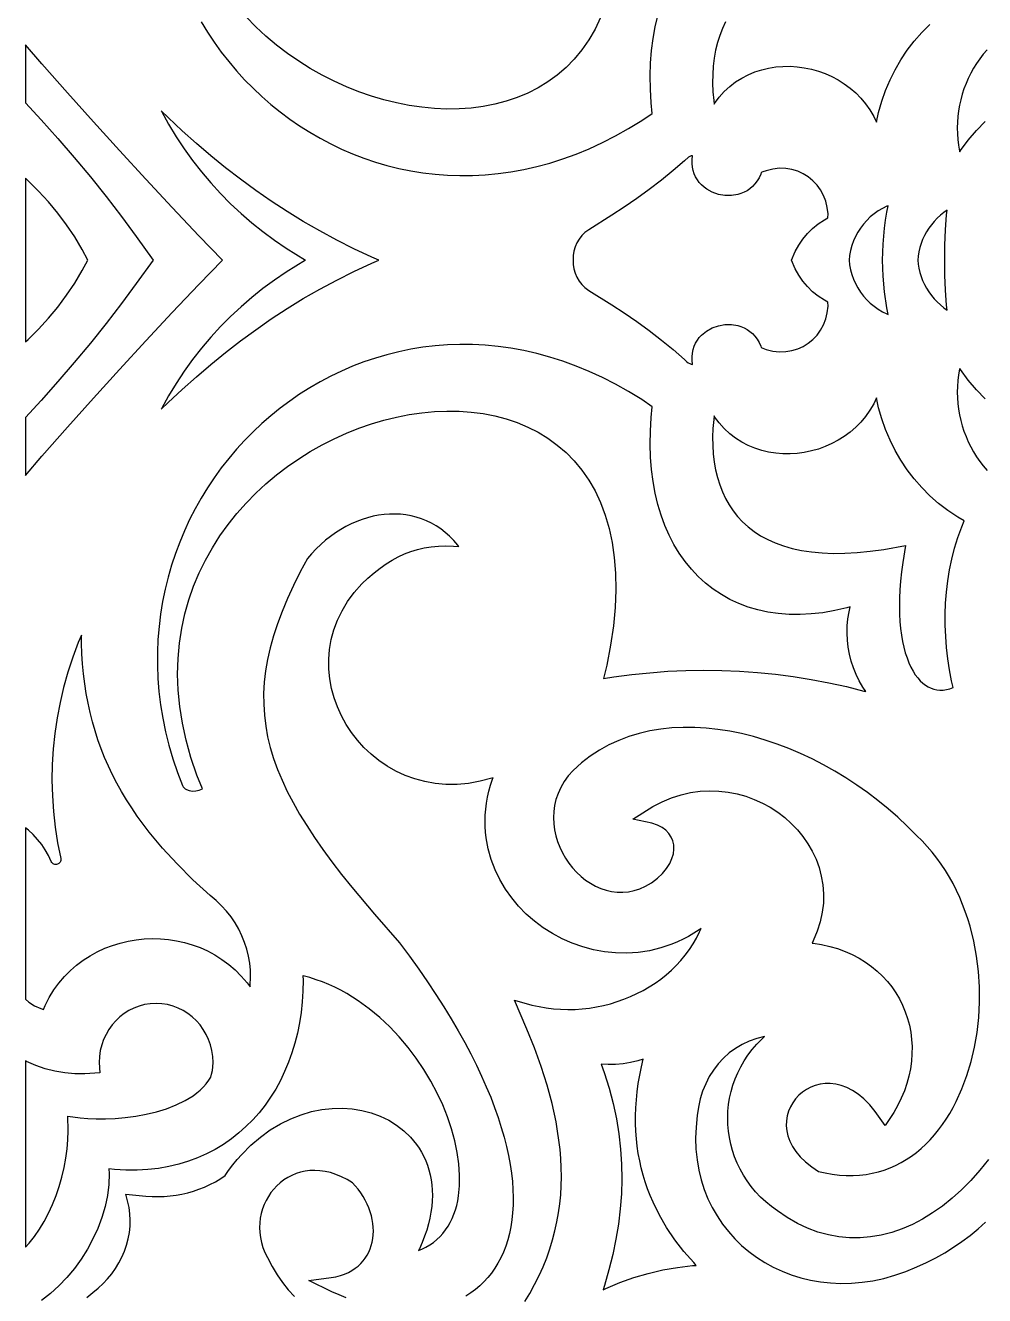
# Model space of a CAD drawing. Extents: x -375 to 375, y -1025 to 1025.
# Drawn here: x -265 to -207.8, y -163.4 to -87.7 of the extents above; entities that cross this region are included whole.
import ezdxf

# ---------------------------------------------------------------- set-up
doc = ezdxf.new("R2010")
doc.units = 0
doc.layers.add('LAYER_10', color=1, linetype='CONTINUOUS')

msp = doc.modelspace()

# ---------------------------------------------------------------- linework, layer by layer
at = {"layer": 'LAYER_10'}
for points in [[(-254.523, -87.483), (-254.145, -88.099), (-253.744, -88.699), (-253.322, -89.282), (-252.879, -89.848), (-252.415, -90.397), (-251.932, -90.926), (-251.43, -91.437), (-250.909, -91.927), (-250.37, -92.397), (-249.814, -92.846), (-249.242, -93.274), (-248.654, -93.678), (-248.05, -94.06), (-247.432, -94.418), (-246.8, -94.752), (-246.155, -95.061), (-245.496, -95.344), (-244.826, -95.601), (-244.144, -95.832), (-243.452, -96.035), (-242.749, -96.21), (-242.037, -96.356), (-241.315, -96.473), (-240.585, -96.56), (-239.848, -96.616), (-239.103, -96.641), (-238.352, -96.635), (-237.595, -96.595), (-236.833, -96.523), (-236.066, -96.417), (-235.295, -96.277), (-234.52, -96.101), (-233.743, -95.89), (-232.963, -95.642), (-232.181, -95.358), (-231.399, -95.035), (-230.616, -94.674), (-229.833, -94.275), (-229.05, -93.835), (-228.27, -93.355), (-227.64, -92.934), (-227.707, -92.296), (-227.756, -91.486), (-227.769, -90.697), (-227.746, -89.932), (-227.688, -89.19), (-227.596, -88.472), (-227.469, -87.78), (-227.309, -87.113)], [(-230.724, -87.217), (-231.051, -87.911), (-231.422, -88.556), (-231.835, -89.152), (-232.287, -89.7), (-232.777, -90.199), (-233.3, -90.651), (-233.856, -91.055), (-234.441, -91.413), (-235.053, -91.724), (-235.689, -91.99), (-236.347, -92.211), (-237.024, -92.388), (-237.719, -92.522), (-238.428, -92.614), (-239.151, -92.664), (-239.883, -92.673), (-240.625, -92.641), (-241.372, -92.57), (-242.123, -92.461), (-242.876, -92.313), (-243.629, -92.127), (-244.379, -91.905), (-245.125, -91.646), (-245.864, -91.352), (-246.594, -91.022), (-247.313, -90.658), (-248.019, -90.26), (-248.709, -89.828), (-249.381, -89.364), (-250.034, -88.867), (-250.664, -88.339), (-251.271, -87.779), (-251.85, -87.189)], [(-223.277, -87.469), (-223.463, -87.868), (-223.623, -88.284), (-223.757, -88.718), (-223.865, -89.169), (-223.947, -89.636), (-224.004, -90.117), (-224.035, -90.613), (-224.042, -91.121), (-224.024, -91.641), (-223.982, -92.172), (-223.957, -92.383), (-223.93, -92.339), (-223.652, -91.966), (-223.348, -91.629), (-223.02, -91.327), (-222.672, -91.059), (-222.305, -90.826), (-221.923, -90.628), (-221.528, -90.463), (-221.121, -90.332), (-220.706, -90.233), (-220.285, -90.167), (-219.859, -90.132), (-219.432, -90.128), (-219.005, -90.155), (-218.58, -90.211), (-218.159, -90.298), (-217.745, -90.414), (-217.339, -90.559), (-216.945, -90.732), (-216.563, -90.934), (-216.197, -91.164), (-215.847, -91.421), (-215.518, -91.706), (-215.211, -92.018), (-214.928, -92.357), (-214.672, -92.721), (-214.446, -93.112), (-214.282, -93.461), (-214.153, -92.875), (-213.964, -92.213), (-213.737, -91.567), (-213.471, -90.938), (-213.168, -90.328), (-212.827, -89.739), (-212.45, -89.173), (-212.035, -88.631), (-211.585, -88.116), (-211.099, -87.628)], [(-207.692, -89.139), (-207.913, -89.402), (-208.12, -89.675), (-208.314, -89.957), (-208.493, -90.246), (-208.659, -90.543), (-208.809, -90.846), (-208.945, -91.157), (-209.066, -91.472), (-209.171, -91.794), (-209.261, -92.119), (-209.335, -92.45), (-209.393, -92.783), (-209.435, -93.12), (-209.46, -93.46), (-209.468, -93.801), (-209.46, -94.144), (-209.434, -94.489), (-209.39, -94.834), (-209.329, -95.178), (-209.321, -95.214), (-209.274, -95.141), (-208.817, -94.524), (-208.327, -93.947), (-207.806, -93.412)], [(-207.806, -109.932), (-208.327, -109.396), (-208.817, -108.82), (-209.274, -108.202), (-209.321, -108.129), (-209.329, -108.165), (-209.39, -108.51), (-209.434, -108.855), (-209.46, -109.199), (-209.468, -109.542), (-209.46, -109.884), (-209.435, -110.223), (-209.393, -110.56), (-209.335, -110.894), (-209.261, -111.224), (-209.171, -111.55), (-209.066, -111.871), (-208.945, -112.187), (-208.809, -112.497), (-208.659, -112.801), (-208.493, -113.098), (-208.314, -113.387), (-208.12, -113.668), (-207.913, -113.941), (-207.692, -114.205)], [(-235.236, -163.734), (-234.945, -163.249), (-234.652, -162.716), (-234.385, -162.183), (-234.146, -161.65), (-233.932, -161.116), (-233.743, -160.582), (-233.579, -160.048), (-233.438, -159.513), (-233.321, -158.978), (-233.226, -158.442), (-233.152, -157.905), (-233.1, -157.367), (-233.069, -156.828), (-233.058, -156.289), (-233.066, -155.748), (-233.093, -155.206), (-233.138, -154.663), (-233.2, -154.119), (-233.28, -153.574), (-233.376, -153.029), (-233.616, -151.929), (-233.914, -150.827), (-234.265, -149.719), (-234.665, -148.606), (-235.11, -147.488), (-235.849, -145.768), (-234.811, -146.06), (-234.387, -146.156), (-233.961, -146.23), (-233.532, -146.284), (-233.102, -146.316), (-232.671, -146.327), (-232.242, -146.319), (-231.813, -146.29), (-231.388, -146.242), (-230.966, -146.174), (-230.548, -146.087), (-230.135, -145.982), (-229.729, -145.859), (-229.329, -145.717), (-228.938, -145.558), (-228.556, -145.382), (-228.184, -145.189), (-227.822, -144.98), (-227.473, -144.755), (-227.136, -144.514), (-226.812, -144.257), (-226.503, -143.986), (-226.21, -143.701), (-225.933, -143.401), (-225.672, -143.088), (-225.43, -142.761), (-225.206, -142.421), (-225.002, -142.068), (-224.819, -141.703), (-224.728, -141.493), (-224.84, -141.573), (-225.159, -141.778), (-225.482, -141.967), (-225.808, -142.138), (-226.137, -142.293), (-226.472, -142.432), (-227.139, -142.658), (-227.813, -142.822), (-228.49, -142.925), (-229.165, -142.968), (-229.835, -142.955), (-230.497, -142.887), (-231.149, -142.767), (-231.786, -142.596), (-232.407, -142.378), (-233.007, -142.113), (-233.584, -141.805), (-234.136, -141.454), (-234.658, -141.064), (-235.148, -140.637), (-235.603, -140.174), (-236.02, -139.677), (-236.395, -139.148), (-236.726, -138.589), (-237.009, -138.003), (-237.24, -137.392), (-237.418, -136.758), (-237.537, -136.106), (-237.574, -135.768), (-237.596, -135.429), (-237.601, -135.086), (-237.59, -134.739), (-237.562, -134.389), (-237.517, -134.037), (-237.455, -133.681), (-237.375, -133.324), (-237.276, -132.964), (-237.159, -132.603), (-237.128, -132.52), (-237.201, -132.546), (-237.906, -132.731), (-238.598, -132.851), (-239.276, -132.91), (-239.937, -132.91), (-240.579, -132.854), (-241.2, -132.744), (-241.8, -132.584), (-242.375, -132.375), (-242.923, -132.122), (-243.444, -131.827), (-243.936, -131.493), (-244.396, -131.122), (-244.823, -130.719), (-245.215, -130.284), (-245.571, -129.822), (-245.89, -129.335), (-246.169, -128.826), (-246.406, -128.297), (-246.601, -127.752), (-246.751, -127.193), (-246.855, -126.623), (-246.91, -126.044), (-246.915, -125.46), (-246.869, -124.874), (-246.769, -124.289), (-246.613, -123.707), (-246.401, -123.133), (-246.13, -122.569), (-245.8, -122.019), (-245.409, -121.485), (-244.954, -120.969), (-244.583, -120.625), (-244.222, -120.316), (-243.864, -120.034), (-243.504, -119.78), (-243.142, -119.553), (-242.776, -119.353), (-242.403, -119.18), (-242.022, -119.034), (-241.631, -118.915), (-241.23, -118.823), (-240.816, -118.758), (-240.389, -118.718), (-239.945, -118.703), (-239.485, -118.714), (-239.174, -118.735), (-239.236, -118.653), (-239.473, -118.378), (-239.721, -118.127), (-239.979, -117.898), (-240.247, -117.692), (-240.523, -117.509), (-240.807, -117.347), (-241.099, -117.207), (-241.398, -117.088), (-241.702, -116.99), (-242.013, -116.913), (-242.328, -116.856), (-242.647, -116.82), (-242.969, -116.805), (-243.294, -116.809), (-243.621, -116.833), (-243.949, -116.877), (-244.278, -116.941), (-244.605, -117.025), (-244.932, -117.127), (-245.256, -117.249), (-245.578, -117.389), (-245.895, -117.549), (-246.208, -117.727), (-246.515, -117.923), (-246.817, -118.137), (-247.111, -118.369), (-247.397, -118.619), (-247.674, -118.887), (-247.942, -119.171), (-248.183, -119.454), (-248.615, -120.256), (-249.019, -121.06), (-249.381, -121.842), (-249.7, -122.603), (-249.979, -123.346), (-250.216, -124.07), (-250.413, -124.779), (-250.569, -125.474), (-250.686, -126.155), (-250.762, -126.826), (-250.8, -127.488), (-250.798, -128.142), (-250.758, -128.79), (-250.679, -129.435), (-250.561, -130.079), (-250.405, -130.722), (-250.21, -131.368), (-249.977, -132.017), (-249.705, -132.671), (-249.395, -133.332), (-249.047, -134.001), (-248.66, -134.68), (-248.235, -135.371), (-247.771, -136.074), (-247.27, -136.792), (-246.73, -137.525), (-246.153, -138.275), (-245.539, -139.043), (-244.198, -140.644), (-242.699, -142.347), (-242.109, -143.143), (-241.554, -143.918), (-241.029, -144.679), (-240.532, -145.428), (-240.063, -146.163), (-239.621, -146.885), (-239.207, -147.593), (-238.82, -148.288), (-238.459, -148.969), (-238.124, -149.637), (-237.815, -150.292), (-237.53, -150.932), (-237.271, -151.559), (-237.036, -152.172), (-236.824, -152.771), (-236.636, -153.357), (-236.472, -153.928), (-236.33, -154.485), (-236.21, -155.029), (-236.112, -155.558), (-236.035, -156.073), (-235.98, -156.574), (-235.946, -157.06), (-235.932, -157.532), (-235.938, -157.99), (-235.963, -158.433), (-236.008, -158.861), (-236.072, -159.274), (-236.155, -159.673), (-236.256, -160.056), (-236.375, -160.424), (-236.511, -160.777), (-236.665, -161.114), (-236.836, -161.435), (-237.023, -161.74), (-237.225, -162.028), (-237.443, -162.3), (-237.676, -162.555), (-237.923, -162.792), (-238.184, -163.012), (-238.459, -163.215), (-238.745, -163.4)], [(-261.335, -163.49), (-260.971, -163.179), (-260.654, -162.925), (-260.368, -162.661), (-260.102, -162.376), (-259.855, -162.073), (-259.631, -161.754), (-259.429, -161.422), (-259.252, -161.077), (-259.1, -160.722), (-258.973, -160.359), (-258.874, -159.991), (-258.804, -159.618), (-258.762, -159.244), (-258.751, -158.87), (-258.771, -158.498), (-258.823, -158.129), (-259.01, -157.328), (-257.818, -157.456), (-257.45, -157.474), (-257.084, -157.476), (-256.723, -157.462), (-256.366, -157.433), (-256.014, -157.387), (-255.667, -157.325), (-255.325, -157.246), (-254.986, -157.15), (-254.653, -157.036), (-254.323, -156.905), (-253.998, -156.756), (-253.677, -156.588), (-253.361, -156.401), (-253.091, -156.224), (-252.885, -155.925), (-252.634, -155.59), (-252.376, -155.271), (-252.109, -154.967), (-251.562, -154.414), (-250.992, -153.925), (-250.404, -153.499), (-249.802, -153.136), (-249.189, -152.835), (-248.571, -152.594), (-247.95, -152.412), (-247.33, -152.288), (-246.715, -152.22), (-246.11, -152.207), (-245.517, -152.248), (-244.94, -152.341), (-244.384, -152.486), (-243.852, -152.681), (-243.348, -152.924), (-242.875, -153.215), (-242.439, -153.553), (-242.043, -153.936), (-241.694, -154.36), (-241.534, -154.593), (-241.389, -154.832), (-241.258, -155.082), (-241.14, -155.341), (-241.037, -155.61), (-240.948, -155.888), (-240.875, -156.175), (-240.818, -156.47), (-240.777, -156.774), (-240.752, -157.085), (-240.745, -157.404), (-240.756, -157.731), (-240.784, -158.065), (-240.831, -158.405), (-240.896, -158.753), (-240.98, -159.106), (-241.084, -159.466), (-241.207, -159.832), (-241.351, -160.204), (-241.515, -160.581), (-241.57, -160.694), (-241.379, -160.616), (-241.129, -160.491), (-240.895, -160.352), (-240.677, -160.2), (-240.475, -160.034), (-240.287, -159.855), (-240.115, -159.664), (-239.956, -159.461), (-239.812, -159.245), (-239.682, -159.018), (-239.565, -158.779), (-239.462, -158.53), (-239.372, -158.269), (-239.296, -157.999), (-239.234, -157.719), (-239.185, -157.433), (-239.126, -156.824), (-239.12, -156.189), (-239.165, -155.529), (-239.262, -154.849), (-239.408, -154.152), (-239.602, -153.445), (-239.843, -152.731), (-240.13, -152.016), (-240.461, -151.304), (-240.834, -150.6), (-241.249, -149.909), (-241.702, -149.235), (-242.194, -148.583), (-242.722, -147.957), (-243.284, -147.362), (-243.879, -146.802), (-244.506, -146.282), (-245.162, -145.806), (-245.849, -145.377), (-246.198, -145.184), (-246.557, -145.003), (-246.922, -144.837), (-247.292, -144.685), (-247.669, -144.549), (-248.051, -144.429), (-248.439, -144.325), (-248.463, -144.319), (-248.455, -144.58), (-248.466, -145.232), (-248.505, -145.874), (-248.572, -146.506), (-248.667, -147.127), (-248.79, -147.735), (-248.939, -148.329), (-249.116, -148.909), (-249.319, -149.474), (-249.548, -150.021), (-249.803, -150.551), (-250.083, -151.063), (-250.388, -151.555), (-250.718, -152.026), (-251.073, -152.476), (-251.451, -152.903), (-251.853, -153.306), (-252.278, -153.684), (-252.725, -154.036), (-253.195, -154.361), (-253.686, -154.658), (-254.199, -154.925), (-254.733, -155.163), (-255.287, -155.37), (-255.86, -155.544), (-256.453, -155.685), (-257.064, -155.792), (-257.694, -155.864), (-258.341, -155.901), (-259.006, -155.9), (-259.687, -155.862), (-260.017, -155.825), (-260.007, -156.097), (-260.031, -156.75), (-260.114, -157.411), (-260.253, -158.07), (-260.444, -158.724), (-260.685, -159.369), (-260.971, -159.999), (-261.301, -160.612), (-261.672, -161.202), (-262.08, -161.764), (-262.524, -162.296), (-262.999, -162.792), (-263.505, -163.247), (-264.038, -163.657)], [(-207.596, -155.259), (-208.118, -155.906), (-208.655, -156.507), (-209.206, -157.063), (-209.771, -157.573), (-210.347, -158.035), (-210.935, -158.45), (-211.533, -158.815), (-212.14, -159.131), (-212.754, -159.396), (-213.374, -159.61), (-213.999, -159.771), (-214.628, -159.879), (-215.259, -159.932), (-215.89, -159.931), (-216.521, -159.873), (-217.148, -159.758), (-217.771, -159.587), (-218.387, -159.357), (-218.996, -159.07), (-219.596, -158.724), (-220.179, -158.323), (-220.535, -158.067), (-220.873, -157.791), (-221.188, -157.499), (-221.48, -157.192), (-221.748, -156.871), (-221.992, -156.538), (-222.214, -156.194), (-222.411, -155.84), (-222.585, -155.477), (-222.736, -155.106), (-222.863, -154.728), (-222.966, -154.346), (-223.046, -153.958), (-223.102, -153.568), (-223.134, -153.175), (-223.143, -152.782), (-223.129, -152.388), (-223.091, -151.996), (-223.029, -151.607), (-222.944, -151.22), (-222.835, -150.839), (-222.702, -150.463), (-222.547, -150.094), (-222.367, -149.734), (-222.165, -149.382), (-221.938, -149.041), (-221.689, -148.712), (-221.416, -148.395), (-221.12, -148.092), (-220.951, -147.939), (-221.412, -148.052), (-221.86, -148.209), (-222.283, -148.408), (-222.681, -148.644), (-223.052, -148.917), (-223.395, -149.224), (-223.708, -149.563), (-223.991, -149.931), (-224.242, -150.327), (-224.459, -150.747), (-224.641, -151.191), (-224.786, -151.655), (-224.893, -152.138), (-224.962, -152.644), (-225.033, -153.333), (-225.058, -154.001), (-225.037, -154.65), (-224.974, -155.281), (-224.87, -155.893), (-224.725, -156.484), (-224.542, -157.055), (-224.323, -157.603), (-224.068, -158.128), (-223.78, -158.63), (-223.459, -159.108), (-223.107, -159.559), (-222.726, -159.984), (-222.317, -160.382), (-221.881, -160.751), (-221.421, -161.091), (-220.937, -161.399), (-220.43, -161.677), (-219.904, -161.922), (-219.358, -162.133), (-218.795, -162.309), (-218.216, -162.449), (-217.622, -162.553), (-217.015, -162.619), (-216.397, -162.646), (-215.769, -162.633), (-215.132, -162.58), (-214.488, -162.484), (-213.838, -162.345), (-213.184, -162.162), (-212.528, -161.933), (-211.866, -161.657), (-211.299, -161.401), (-210.748, -161.122), (-210.212, -160.82), (-209.691, -160.496), (-209.187, -160.151), (-208.7, -159.784), (-208.23, -159.398), (-207.777, -158.992)], [(-245.877, -163.508), (-246.309, -163.333), (-246.743, -163.139), (-248.106, -162.478), (-246.773, -162.304), (-246.49, -162.248), (-246.226, -162.176), (-245.98, -162.089), (-245.752, -161.988), (-245.542, -161.874), (-245.349, -161.748), (-245.173, -161.61), (-245.014, -161.462), (-244.87, -161.305), (-244.743, -161.137), (-244.63, -160.961), (-244.533, -160.777), (-244.45, -160.585), (-244.383, -160.386), (-244.33, -160.18), (-244.292, -159.968), (-244.27, -159.751), (-244.262, -159.53), (-244.269, -159.304), (-244.292, -159.076), (-244.329, -158.846), (-244.382, -158.615), (-244.449, -158.383), (-244.532, -158.152), (-244.629, -157.923), (-244.742, -157.695), (-244.87, -157.471), (-245.012, -157.251), (-245.169, -157.035), (-245.341, -156.825), (-245.504, -156.648), (-245.818, -156.459), (-246.156, -156.288), (-246.489, -156.152), (-246.815, -156.048), (-247.134, -155.975), (-247.445, -155.931), (-247.749, -155.916), (-248.043, -155.927), (-248.328, -155.963), (-248.603, -156.024), (-248.868, -156.107), (-249.121, -156.212), (-249.363, -156.338), (-249.592, -156.483), (-249.807, -156.646), (-250.008, -156.827), (-250.194, -157.024), (-250.364, -157.235), (-250.517, -157.461), (-250.652, -157.698), (-250.769, -157.947), (-250.866, -158.206), (-250.942, -158.474), (-250.998, -158.75), (-251.031, -159.032), (-251.042, -159.319), (-251.029, -159.611), (-250.992, -159.906), (-250.929, -160.203), (-250.839, -160.502), (-250.722, -160.801), (-250.573, -161.107), (-250.299, -161.634), (-250.001, -162.127), (-249.678, -162.59), (-249.332, -163.024), (-248.963, -163.429)]]:
    msp.add_lwpolyline(points, dxfattribs=at)
for points in [[(-257.829, -96.856), (-259.396, -95.154), (-260.949, -93.441), (-262.489, -91.716), (-264.014, -89.979), (-264.998, -88.842), (-264.998, -92.301), (-264.062, -93.311), (-263.063, -94.43), (-262.084, -95.566), (-261.128, -96.718), (-260.192, -97.888), (-259.279, -99.073), (-258.388, -100.275), (-257.391, -101.672), (-258.388, -103.069), (-259.279, -104.27), (-260.192, -105.456), (-261.128, -106.625), (-262.084, -107.778), (-263.063, -108.914), (-264.062, -110.032), (-264.998, -111.043), (-264.998, -114.502), (-264.014, -113.364), (-262.489, -111.628), (-260.949, -109.903), (-259.396, -108.189), (-257.829, -106.488), (-256.248, -104.798), (-254.654, -103.12), (-253.255, -101.672), (-254.654, -100.223), (-256.248, -98.545)], [(-253.07, -96.17), (-253.944, -95.458), (-254.805, -94.722), (-255.652, -93.963), (-256.488, -93.181), (-256.9, -92.778), (-256.885, -92.808), (-256.465, -93.575), (-256.015, -94.321), (-255.538, -95.045), (-255.034, -95.746), (-254.504, -96.424), (-253.949, -97.078), (-253.37, -97.708), (-252.769, -98.314), (-252.146, -98.895), (-251.502, -99.45), (-250.839, -99.979), (-250.156, -100.482), (-249.457, -100.957), (-248.315, -101.672), (-249.457, -102.386), (-250.156, -102.862), (-250.839, -103.365), (-251.502, -103.894), (-252.146, -104.449), (-252.769, -105.03), (-253.37, -105.635), (-253.949, -106.266), (-254.504, -106.92), (-255.034, -107.598), (-255.538, -108.299), (-256.015, -109.022), (-256.465, -109.768), (-256.885, -110.536), (-256.9, -110.566), (-256.488, -110.163), (-255.652, -109.38), (-254.805, -108.621), (-253.944, -107.885), (-253.07, -107.173), (-252.179, -106.484), (-251.272, -105.82), (-250.348, -105.179), (-249.404, -104.562), (-248.44, -103.971), (-247.455, -103.403), (-246.448, -102.861), (-245.417, -102.344), (-244.362, -101.852), (-243.944, -101.672), (-244.362, -101.491), (-245.417, -100.999), (-246.448, -100.482), (-247.455, -99.94), (-248.44, -99.373), (-249.404, -98.781), (-250.348, -98.165), (-251.272, -97.524), (-252.179, -96.859)], [(-231.652, -100.028), (-231.844, -100.212), (-232.005, -100.419), (-232.137, -100.645), (-232.24, -100.888), (-232.312, -101.143), (-232.354, -101.404), (-232.365, -101.672), (-232.354, -101.94), (-232.312, -102.201), (-232.24, -102.455), (-232.137, -102.698), (-232.005, -102.925), (-231.844, -103.132), (-231.652, -103.316), (-231.419, -103.481), (-230.044, -104.339), (-229.311, -104.825), (-228.569, -105.338), (-227.827, -105.877), (-227.097, -106.436), (-226.39, -107.01), (-225.716, -107.597), (-225.598, -107.709), (-225.498, -107.789), (-225.407, -107.845), (-225.33, -107.877), (-225.269, -107.887), (-225.239, -107.884), (-225.267, -107.658), (-225.272, -107.433), (-225.251, -107.216), (-225.208, -107.008), (-225.143, -106.811), (-225.058, -106.626), (-224.955, -106.454), (-224.837, -106.296), (-224.699, -106.146), (-224.403, -105.905), (-224.064, -105.717), (-223.699, -105.587), (-223.317, -105.518), (-222.928, -105.513), (-222.549, -105.574), (-222.354, -105.633), (-222.171, -105.71), (-221.994, -105.805), (-221.826, -105.921), (-221.668, -106.056), (-221.522, -106.211), (-221.391, -106.386), (-221.276, -106.581), (-221.178, -106.794), (-221.151, -106.876), (-220.855, -106.993), (-220.453, -107.094), (-220.061, -107.138), (-219.681, -107.129), (-219.316, -107.07), (-218.97, -106.965), (-218.644, -106.817), (-218.342, -106.628), (-218.066, -106.401), (-217.822, -106.14), (-217.611, -105.848), (-217.436, -105.527), (-217.302, -105.18), (-217.212, -104.811), (-217.168, -104.422), (-217.172, -104.18), (-217.385, -104.069), (-217.749, -103.831), (-218.086, -103.559), (-218.393, -103.256), (-218.67, -102.924), (-218.915, -102.566), (-219.125, -102.185), (-219.348, -101.672), (-219.125, -101.158), (-218.915, -100.777), (-218.67, -100.419), (-218.393, -100.088), (-218.086, -99.784), (-217.749, -99.512), (-217.385, -99.274), (-217.172, -99.164), (-217.168, -98.922), (-217.212, -98.532), (-217.302, -98.163), (-217.436, -97.817), (-217.611, -97.496), (-217.822, -97.203), (-218.066, -96.942), (-218.342, -96.716), (-218.644, -96.527), (-218.97, -96.378), (-219.316, -96.273), (-219.681, -96.214), (-220.061, -96.206), (-220.453, -96.25), (-220.859, -96.352), (-221.059, -96.423), (-221.149, -96.462), (-221.178, -96.549), (-221.276, -96.763), (-221.391, -96.957), (-221.522, -97.132), (-221.668, -97.287), (-221.826, -97.423), (-221.994, -97.538), (-222.171, -97.634), (-222.354, -97.71), (-222.549, -97.77), (-222.928, -97.831), (-223.317, -97.825), (-223.699, -97.756), (-224.064, -97.627), (-224.397, -97.442), (-224.558, -97.322), (-224.704, -97.192), (-224.837, -97.048), (-224.955, -96.89), (-225.058, -96.718), (-225.143, -96.533), (-225.208, -96.336), (-225.251, -96.128), (-225.272, -95.911), (-225.267, -95.685), (-225.239, -95.459), (-225.269, -95.456), (-225.33, -95.467), (-225.407, -95.498), (-225.492, -95.551), (-225.721, -95.751), (-226.39, -96.333), (-227.097, -96.908), (-227.827, -97.467), (-228.569, -98.005), (-229.311, -98.519), (-230.044, -99.005), (-231.419, -99.863)], [(-262.541, -99.572), (-263.061, -98.874), (-263.617, -98.202), (-264.208, -97.558), (-264.833, -96.943), (-264.998, -96.796), (-264.998, -101.672), (-264.998, -106.547), (-264.833, -106.4), (-264.208, -105.785), (-263.617, -105.141), (-263.061, -104.469), (-262.541, -103.771), (-262.059, -103.048), (-261.615, -102.302), (-261.283, -101.672), (-261.615, -101.042), (-262.059, -100.295)], [(-213.746, -99.301), (-213.67, -98.828), (-213.593, -98.436), (-213.661, -98.464), (-213.926, -98.596), (-214.18, -98.747), (-214.421, -98.918), (-214.648, -99.105), (-214.86, -99.31), (-215.056, -99.529), (-215.234, -99.762), (-215.395, -100.009), (-215.536, -100.266), (-215.657, -100.535), (-215.756, -100.812), (-215.834, -101.098), (-215.888, -101.391), (-215.916, -101.672), (-215.888, -101.952), (-215.834, -102.245), (-215.756, -102.531), (-215.657, -102.809), (-215.536, -103.077), (-215.395, -103.335), (-215.234, -103.581), (-215.056, -103.814), (-214.86, -104.034), (-214.648, -104.238), (-214.421, -104.426), (-214.18, -104.596), (-213.926, -104.748), (-213.661, -104.88), (-213.593, -104.907), (-213.67, -104.513), (-213.806, -103.57), (-213.885, -102.623), (-213.919, -101.672), (-213.885, -100.72), (-213.806, -99.776)], [(-210.845, -103.978), (-210.666, -104.168), (-210.472, -104.346), (-210.266, -104.513), (-210.065, -104.654), (-210.098, -104.361), (-210.165, -103.464), (-210.199, -102.566), (-210.2, -101.672), (-210.199, -100.778), (-210.165, -99.88), (-210.098, -98.983), (-210.065, -98.69), (-210.266, -98.831), (-210.472, -98.998), (-210.666, -99.176), (-210.845, -99.365), (-211.011, -99.564), (-211.163, -99.773), (-211.3, -99.99), (-211.422, -100.216), (-211.528, -100.448), (-211.619, -100.687), (-211.693, -100.931), (-211.751, -101.18), (-211.792, -101.433), (-211.814, -101.672), (-211.792, -101.91), (-211.751, -102.164), (-211.693, -102.413), (-211.619, -102.657), (-211.528, -102.896), (-211.422, -103.128), (-211.3, -103.353), (-211.163, -103.57), (-211.011, -103.779)], [(-243.452, -107.309), (-244.144, -107.512), (-244.826, -107.742), (-245.496, -107.999), (-246.155, -108.283), (-246.8, -108.591), (-247.432, -108.925), (-248.05, -109.283), (-248.654, -109.665), (-249.242, -110.07), (-249.814, -110.497), (-250.37, -110.946), (-250.909, -111.416), (-251.43, -111.907), (-251.932, -112.417), (-252.415, -112.947), (-252.879, -113.495), (-253.322, -114.061), (-253.744, -114.645), (-254.145, -115.245), (-254.523, -115.861), (-254.879, -116.492), (-255.211, -117.139), (-255.518, -117.799), (-255.801, -118.473), (-256.059, -119.16), (-256.291, -119.858), (-256.496, -120.569), (-256.673, -121.29), (-256.823, -122.022), (-256.944, -122.764), (-257.036, -123.514), (-257.098, -124.274), (-257.13, -125.041), (-257.131, -125.815), (-257.1, -126.596), (-257.037, -127.383), (-256.941, -128.175), (-256.811, -128.972), (-256.647, -129.774), (-256.447, -130.579), (-256.213, -131.387), (-255.942, -132.198), (-255.645, -132.982), (-255.599, -133.049), (-255.537, -133.117), (-255.47, -133.175), (-255.405, -133.217), (-255.232, -133.287), (-255.047, -133.316), (-254.847, -133.306), (-254.64, -133.257), (-254.446, -133.174), (-254.775, -132.356), (-255.132, -131.308), (-255.421, -130.276), (-255.642, -129.264), (-255.798, -128.27), (-255.892, -127.296), (-255.925, -126.342), (-255.899, -125.41), (-255.817, -124.5), (-255.681, -123.612), (-255.493, -122.749), (-255.256, -121.909), (-254.971, -121.095), (-254.642, -120.307), (-254.269, -119.545), (-253.857, -118.81), (-253.406, -118.103), (-252.92, -117.424), (-252.401, -116.775), (-251.85, -116.154), (-251.271, -115.564), (-250.664, -115.005), (-250.034, -114.476), (-249.381, -113.98), (-248.709, -113.515), (-248.019, -113.084), (-247.313, -112.686), (-246.594, -112.322), (-245.864, -111.992), (-245.125, -111.697), (-244.379, -111.439), (-243.629, -111.216), (-242.876, -111.031), (-242.123, -110.883), (-241.372, -110.773), (-240.625, -110.702), (-239.883, -110.671), (-239.151, -110.68), (-238.428, -110.73), (-237.719, -110.821), (-237.024, -110.955), (-236.347, -111.132), (-235.689, -111.353), (-235.053, -111.619), (-234.441, -111.931), (-233.856, -112.288), (-233.3, -112.692), (-232.777, -113.144), (-232.287, -113.644), (-231.835, -114.191), (-231.422, -114.788), (-231.051, -115.432), (-230.724, -116.126), (-230.444, -116.869), (-230.212, -117.66), (-230.031, -118.502), (-229.903, -119.393), (-229.829, -120.334), (-229.812, -121.326), (-229.854, -122.369), (-229.957, -123.464), (-230.122, -124.612), (-230.351, -125.812), (-230.54, -126.61), (-229.928, -126.51), (-228.861, -126.368), (-227.792, -126.257), (-226.721, -126.177), (-225.649, -126.128), (-224.577, -126.11), (-223.505, -126.124), (-222.434, -126.169), (-221.365, -126.245), (-220.299, -126.352), (-219.236, -126.49), (-218.177, -126.659), (-217.123, -126.858), (-216.074, -127.089), (-215.032, -127.351), (-214.918, -127.383), (-215.094, -127.118), (-215.307, -126.745), (-215.493, -126.361), (-215.652, -125.967), (-215.783, -125.564), (-215.887, -125.154), (-215.963, -124.739), (-216.01, -124.319), (-216.028, -123.895), (-216.018, -123.471), (-215.978, -123.046), (-215.908, -122.623), (-215.84, -122.337), (-216.043, -122.395), (-216.765, -122.561), (-217.472, -122.683), (-218.163, -122.76), (-218.837, -122.795), (-219.493, -122.788), (-220.131, -122.739), (-220.75, -122.649), (-221.348, -122.518), (-221.926, -122.347), (-222.482, -122.137), (-223.015, -121.889), (-223.524, -121.603), (-224.009, -121.28), (-224.467, -120.921), (-224.9, -120.527), (-225.304, -120.099), (-225.681, -119.638), (-226.029, -119.145), (-226.347, -118.621), (-226.634, -118.066), (-226.891, -117.483), (-227.116, -116.87), (-227.309, -116.23), (-227.469, -115.564), (-227.596, -114.871), (-227.688, -114.154), (-227.746, -113.412), (-227.769, -112.646), (-227.756, -111.858), (-227.707, -111.047), (-227.64, -110.41), (-228.27, -109.989), (-229.05, -109.509), (-229.833, -109.069), (-230.616, -108.669), (-231.399, -108.308), (-232.181, -107.986), (-232.963, -107.701), (-233.743, -107.454), (-234.52, -107.242), (-235.295, -107.067), (-236.066, -106.926), (-236.833, -106.82), (-237.595, -106.748), (-238.352, -106.709), (-239.103, -106.702), (-239.848, -106.727), (-240.585, -106.784), (-241.315, -106.871), (-242.037, -106.988), (-242.749, -107.134)], [(-220.706, -113.11), (-221.121, -113.012), (-221.528, -112.88), (-221.923, -112.716), (-222.305, -112.517), (-222.672, -112.284), (-223.02, -112.017), (-223.348, -111.715), (-223.652, -111.377), (-223.93, -111.004), (-223.957, -110.961), (-223.982, -111.172), (-224.024, -111.702), (-224.042, -112.222), (-224.035, -112.731), (-224.004, -113.226), (-223.947, -113.708), (-223.865, -114.174), (-223.757, -114.625), (-223.623, -115.059), (-223.463, -115.476), (-223.277, -115.874), (-223.063, -116.254), (-222.822, -116.614), (-222.553, -116.953), (-222.255, -117.272), (-221.928, -117.569), (-221.571, -117.844), (-221.182, -118.096), (-220.762, -118.323), (-220.309, -118.526), (-219.822, -118.702), (-219.301, -118.85), (-218.745, -118.971), (-218.154, -119.061), (-217.526, -119.12), (-216.862, -119.147), (-216.161, -119.14), (-215.423, -119.099), (-214.647, -119.022), (-213.832, -118.908), (-212.557, -118.68), (-212.718, -119.693), (-212.791, -120.256), (-212.848, -120.798), (-212.886, -121.32), (-212.909, -121.822), (-212.915, -122.303), (-212.906, -122.764), (-212.882, -123.203), (-212.844, -123.621), (-212.792, -124.018), (-212.727, -124.392), (-212.65, -124.744), (-212.561, -125.074), (-212.46, -125.381), (-212.35, -125.665), (-212.23, -125.926), (-212.102, -126.164), (-211.965, -126.378), (-211.822, -126.569), (-211.673, -126.737), (-211.518, -126.881), (-211.358, -127.004), (-211.195, -127.104), (-211.027, -127.183), (-210.855, -127.241), (-210.678, -127.278), (-210.496, -127.295), (-210.308, -127.291), (-210.115, -127.265), (-209.915, -127.217), (-209.713, -127.147), (-209.802, -126.744), (-209.925, -126.085), (-210.024, -125.425), (-210.1, -124.762), (-210.152, -124.099), (-210.179, -123.435), (-210.181, -122.772), (-210.157, -122.111), (-210.106, -121.451), (-210.027, -120.793), (-209.921, -120.139), (-209.785, -119.49), (-209.621, -118.844), (-209.426, -118.205), (-209.201, -117.572), (-209.051, -117.207), (-209.431, -116.99), (-210.021, -116.598), (-210.577, -116.172), (-211.099, -115.715), (-211.585, -115.228), (-212.035, -114.712), (-212.45, -114.17), (-212.827, -113.604), (-213.168, -113.015), (-213.471, -112.405), (-213.737, -111.776), (-213.964, -111.13), (-214.153, -110.468), (-214.282, -109.882), (-214.446, -110.232), (-214.672, -110.622), (-214.928, -110.987), (-215.211, -111.326), (-215.518, -111.637), (-215.847, -111.922), (-216.197, -112.18), (-216.563, -112.41), (-216.945, -112.611), (-217.339, -112.785), (-217.745, -112.93), (-218.159, -113.045), (-218.58, -113.132), (-219.005, -113.189), (-219.432, -113.216), (-219.859, -113.212), (-220.285, -113.177)], [(-256.473, -142.151), (-255.993, -142.225), (-255.518, -142.331), (-255.05, -142.468), (-254.591, -142.637), (-254.142, -142.839), (-253.707, -143.073), (-253.286, -143.34), (-252.882, -143.639), (-252.496, -143.971), (-252.132, -144.336), (-251.79, -144.734), (-251.613, -144.975), (-251.597, -144.849), (-251.576, -144.418), (-251.586, -143.989), (-251.627, -143.564), (-251.699, -143.144), (-251.801, -142.73), (-251.932, -142.325), (-252.092, -141.929), (-252.28, -141.544), (-252.496, -141.172), (-252.739, -140.813), (-253.009, -140.471), (-253.306, -140.145), (-253.628, -139.839), (-253.991, -139.54), (-255.013, -138.596), (-255.955, -137.656), (-256.82, -136.714), (-257.226, -136.239), (-257.613, -135.763), (-257.981, -135.284), (-258.331, -134.803), (-258.662, -134.318), (-258.976, -133.829), (-259.272, -133.336), (-259.549, -132.838), (-259.809, -132.334), (-260.051, -131.825), (-260.276, -131.31), (-260.483, -130.789), (-260.673, -130.26), (-260.846, -129.724), (-261.002, -129.181), (-261.141, -128.629), (-261.263, -128.069), (-261.369, -127.5), (-261.458, -126.922), (-261.531, -126.334), (-261.588, -125.736), (-261.629, -125.127), (-261.654, -124.507), (-261.662, -124.023), (-261.847, -124.458), (-262.177, -125.338), (-262.469, -126.23), (-262.722, -127.131), (-262.936, -128.04), (-263.111, -128.955), (-263.246, -129.877), (-263.341, -130.803), (-263.397, -131.733), (-263.414, -132.665), (-263.39, -133.597), (-263.326, -134.53), (-263.221, -135.461), (-263.077, -136.39), (-262.89, -137.322), (-262.883, -137.386), (-262.888, -137.446), (-262.903, -137.501), (-262.927, -137.549), (-262.96, -137.592), (-262.999, -137.627), (-263.043, -137.656), (-263.091, -137.676), (-263.141, -137.689), (-263.193, -137.693), (-263.245, -137.688), (-263.296, -137.674), (-263.344, -137.65), (-263.388, -137.616), (-263.426, -137.57), (-263.458, -137.514), (-263.624, -137.151), (-263.813, -136.813), (-264.027, -136.492), (-264.267, -136.189), (-264.531, -135.904), (-264.817, -135.64), (-264.998, -135.497), (-264.998, -145.709), (-264.788, -145.884), (-264.45, -146.098), (-264.082, -146.269), (-263.927, -146.318), (-263.826, -146.079), (-263.58, -145.607), (-263.305, -145.163), (-263.002, -144.748), (-262.673, -144.363), (-262.32, -144.007), (-261.945, -143.681), (-261.551, -143.386), (-261.139, -143.121), (-260.712, -142.886), (-260.27, -142.681), (-259.817, -142.507), (-259.354, -142.364), (-258.883, -142.251), (-258.406, -142.169), (-257.924, -142.118), (-257.441, -142.098), (-256.956, -142.109)], [(-226.602, -137.626), (-226.468, -137.335), (-226.385, -137.052), (-226.35, -136.781), (-226.361, -136.523), (-226.415, -136.28), (-226.51, -136.052), (-226.649, -135.841), (-226.831, -135.649), (-227.06, -135.478), (-227.336, -135.334), (-227.66, -135.221), (-228.803, -134.988), (-227.611, -134.237), (-227.053, -133.948), (-226.49, -133.714), (-225.923, -133.533), (-225.355, -133.405), (-224.789, -133.327), (-224.228, -133.297), (-223.672, -133.313), (-223.126, -133.374), (-222.591, -133.478), (-222.07, -133.622), (-221.565, -133.805), (-221.078, -134.025), (-220.611, -134.28), (-220.167, -134.568), (-219.748, -134.888), (-219.356, -135.238), (-218.993, -135.616), (-218.662, -136.02), (-218.365, -136.449), (-218.105, -136.9), (-217.883, -137.373), (-217.703, -137.864), (-217.567, -138.373), (-217.478, -138.897), (-217.437, -139.433), (-217.447, -139.981), (-217.512, -140.536), (-217.631, -141.097), (-217.809, -141.662), (-218.046, -142.228), (-218.121, -142.371), (-218.057, -142.377), (-217.549, -142.457), (-217.061, -142.565), (-216.593, -142.701), (-216.145, -142.864), (-215.719, -143.052), (-215.314, -143.265), (-214.932, -143.5), (-214.572, -143.758), (-214.235, -144.036), (-213.922, -144.333), (-213.633, -144.65), (-213.368, -144.983), (-213.129, -145.331), (-212.915, -145.695), (-212.727, -146.072), (-212.565, -146.46), (-212.429, -146.86), (-212.321, -147.269), (-212.24, -147.686), (-212.187, -148.11), (-212.162, -148.54), (-212.165, -148.975), (-212.197, -149.412), (-212.258, -149.852), (-212.348, -150.292), (-212.468, -150.732), (-212.618, -151.17), (-212.799, -151.606), (-213.009, -152.036), (-213.251, -152.462), (-213.76, -153.245), (-214.349, -152.403), (-214.685, -151.999), (-215.025, -151.657), (-215.367, -151.375), (-215.709, -151.148), (-216.048, -150.974), (-216.382, -150.849), (-216.71, -150.769), (-217.03, -150.731), (-217.34, -150.733), (-217.64, -150.772), (-217.927, -150.846), (-218.2, -150.952), (-218.456, -151.088), (-218.693, -151.251), (-218.909, -151.439), (-219.103, -151.65), (-219.27, -151.881), (-219.41, -152.13), (-219.521, -152.393), (-219.6, -152.669), (-219.645, -152.955), (-219.655, -153.25), (-219.628, -153.552), (-219.56, -153.858), (-219.45, -154.169), (-219.293, -154.481), (-219.087, -154.794), (-218.829, -155.104), (-218.514, -155.41), (-218.141, -155.708), (-217.739, -155.972), (-217.342, -156.064), (-216.911, -156.14), (-216.489, -156.19), (-216.078, -156.216), (-215.676, -156.218), (-215.284, -156.196), (-214.902, -156.152), (-214.53, -156.086), (-214.168, -155.999), (-213.815, -155.891), (-213.472, -155.763), (-213.139, -155.616), (-212.815, -155.449), (-212.501, -155.265), (-212.197, -155.062), (-211.903, -154.842), (-211.618, -154.605), (-211.344, -154.351), (-211.08, -154.082), (-210.826, -153.798), (-210.582, -153.5), (-210.35, -153.187), (-210.128, -152.861), (-209.916, -152.522), (-209.716, -152.171), (-209.529, -151.811), (-209.184, -151.052), (-208.887, -150.257), (-208.638, -149.429), (-208.438, -148.573), (-208.287, -147.695), (-208.187, -146.799), (-208.139, -145.891), (-208.144, -144.977), (-208.202, -144.061), (-208.315, -143.149), (-208.482, -142.246), (-208.706, -141.355), (-208.838, -140.92), (-208.985, -140.488), (-209.146, -140.062), (-209.322, -139.643), (-209.512, -139.231), (-209.717, -138.828), (-209.936, -138.433), (-210.17, -138.048), (-210.419, -137.672), (-210.683, -137.307), (-210.961, -136.953), (-211.255, -136.611), (-211.564, -136.28), (-211.896, -135.957), (-212.444, -135.403), (-213.009, -134.873), (-213.593, -134.362), (-214.197, -133.871), (-214.817, -133.401), (-215.453, -132.953), (-216.103, -132.527), (-216.765, -132.126), (-217.438, -131.749), (-218.121, -131.398), (-218.811, -131.074), (-219.507, -130.778), (-220.208, -130.51), (-220.913, -130.272), (-221.618, -130.065), (-222.324, -129.889), (-223.028, -129.746), (-223.728, -129.636), (-224.424, -129.56), (-225.114, -129.52), (-225.796, -129.515), (-226.468, -129.548), (-227.129, -129.617), (-227.778, -129.726), (-228.414, -129.874), (-229.034, -130.061), (-229.638, -130.29), (-230.223, -130.561), (-230.79, -130.875), (-231.337, -131.232), (-231.862, -131.635), (-232.359, -132.078), (-232.646, -132.406), (-232.891, -132.746), (-233.094, -133.093), (-233.256, -133.447), (-233.379, -133.806), (-233.465, -134.168), (-233.516, -134.532), (-233.532, -134.896), (-233.517, -135.259), (-233.47, -135.619), (-233.393, -135.974), (-233.288, -136.322), (-233.157, -136.662), (-232.999, -136.99), (-232.818, -137.305), (-232.615, -137.605), (-232.391, -137.888), (-232.148, -138.151), (-231.888, -138.393), (-231.613, -138.611), (-231.325, -138.805), (-231.024, -138.971), (-230.714, -139.108), (-230.395, -139.216), (-230.069, -139.291), (-229.738, -139.332), (-229.402, -139.338), (-229.063, -139.308), (-228.722, -139.238), (-228.379, -139.128), (-228.035, -138.974), (-227.695, -138.777), (-227.336, -138.501), (-227.034, -138.213), (-226.79, -137.92)], [(-262.448, -153.562), (-262.465, -152.679), (-261.728, -152.785), (-261.283, -152.823), (-260.781, -152.842), (-260.234, -152.84), (-259.652, -152.813), (-259.045, -152.76), (-258.425, -152.678), (-257.801, -152.564), (-257.185, -152.417), (-256.586, -152.235), (-256.016, -152.015), (-255.48, -151.756), (-255.235, -151.614), (-255.001, -151.461), (-254.781, -151.298), (-254.576, -151.124), (-254.389, -150.941), (-254.219, -150.748), (-254.068, -150.544), (-253.95, -150.353), (-253.899, -150.182), (-253.854, -149.965), (-253.825, -149.733), (-253.814, -149.491), (-253.832, -149.129), (-253.883, -148.778), (-253.967, -148.44), (-254.082, -148.116), (-254.225, -147.807), (-254.395, -147.516), (-254.591, -147.244), (-254.81, -146.994), (-255.051, -146.766), (-255.313, -146.563), (-255.593, -146.387), (-255.889, -146.239), (-256.2, -146.12), (-256.525, -146.034), (-256.862, -145.98), (-257.209, -145.962), (-257.556, -145.98), (-257.892, -146.034), (-258.217, -146.12), (-258.529, -146.239), (-258.825, -146.387), (-259.105, -146.563), (-259.366, -146.766), (-259.608, -146.994), (-259.827, -147.244), (-260.023, -147.516), (-260.193, -147.807), (-260.336, -148.116), (-260.45, -148.44), (-260.534, -148.778), (-260.586, -149.129), (-260.603, -149.49), (-260.572, -150.096), (-261.458, -150.161), (-262.059, -150.156), (-262.655, -150.103), (-263.243, -150.001), (-263.82, -149.853), (-264.382, -149.66), (-264.926, -149.422), (-264.998, -149.384), (-264.998, -160.488), (-264.777, -160.257), (-264.453, -159.856), (-264.15, -159.42), (-263.87, -158.954), (-263.612, -158.46), (-263.378, -157.945), (-263.169, -157.411), (-262.985, -156.865), (-262.827, -156.31), (-262.695, -155.75), (-262.591, -155.191), (-262.515, -154.637), (-262.467, -154.092)], [(-227.014, -161.846), (-226.132, -161.69), (-225.241, -161.584), (-225.017, -161.57), (-225.173, -161.41), (-225.76, -160.737), (-226.297, -160.041), (-226.784, -159.32), (-227.218, -158.574), (-227.596, -157.807), (-227.766, -157.409), (-227.921, -157.009), (-228.061, -156.601), (-228.186, -156.188), (-228.297, -155.768), (-228.392, -155.342), (-228.472, -154.91), (-228.537, -154.472), (-228.586, -154.027), (-228.619, -153.576), (-228.636, -153.119), (-228.637, -152.655), (-228.621, -152.186), (-228.589, -151.71), (-228.54, -151.228), (-228.475, -150.739), (-228.392, -150.245), (-228.292, -149.743), (-228.187, -149.29), (-228.494, -149.382), (-228.932, -149.483), (-229.376, -149.554), (-229.823, -149.596), (-230.272, -149.608), (-230.681, -149.591), (-230.51, -150.071), (-230.219, -151.005), (-229.976, -151.927), (-229.78, -152.839), (-229.63, -153.743), (-229.526, -154.641), (-229.466, -155.535), (-229.45, -156.426), (-229.477, -157.318), (-229.545, -158.211), (-229.656, -159.107), (-229.806, -160.009), (-229.995, -160.918), (-230.223, -161.837), (-230.488, -162.767), (-230.57, -163.023), (-230.408, -162.944), (-229.584, -162.599), (-228.742, -162.3), (-227.884, -162.049)]]:
    msp.add_lwpolyline(points, close=True, dxfattribs=at)

doc.saveas('drawing.dxf')
